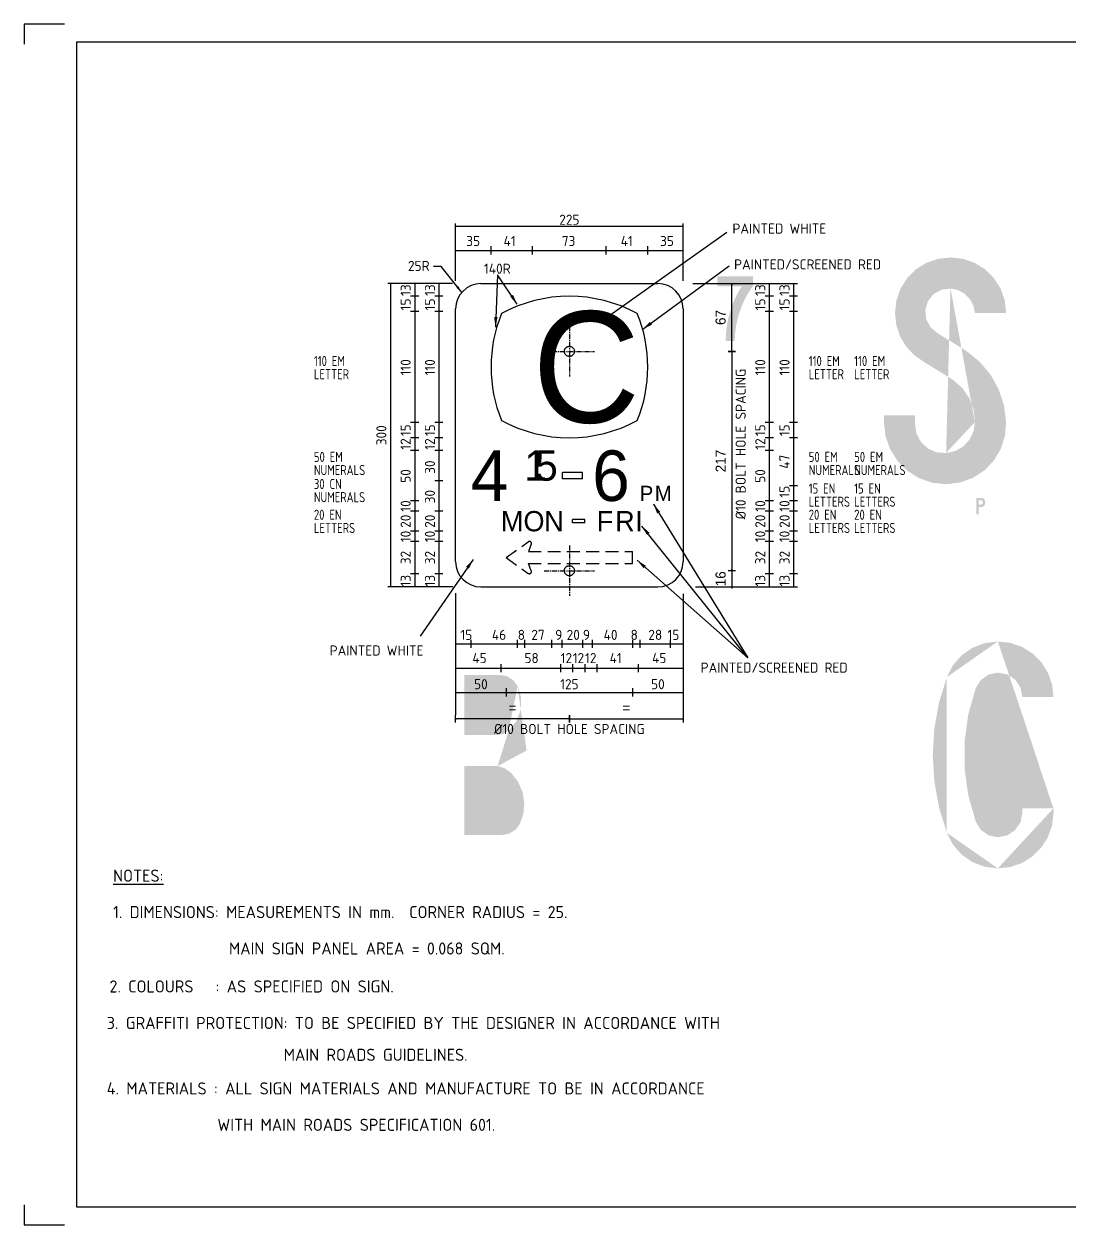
# Model space of a CAD drawing. Extents: x 0 to 1038, y -1303 to 297.
# Drawn here: x 0 to 258.5, y 0 to 297 of the extents above; entities that cross this region are included whole.
import ezdxf
from ezdxf.enums import TextEntityAlignment as Align

# ---------------------------------------------------------------- set-up
doc = ezdxf.new("R2010")
doc.units = 0
for name, pattern in [('CENTER', [2, 1.25, -0.25, 0.25, -0.25]), ('CENTERX2', [101.6, 63.5, -12.7, 12.7, -12.7]), ('HIDDEN', [9.525, 6.35, -3.175])]:
    doc.linetypes.add(name, pattern=pattern)
doc.layers.get('0').update_dxf_attribs({"linetype": 'CONTINUOUS'})
doc.layers.get('DEFPOINTS').update_dxf_attribs({"linetype": 'CONTINUOUS'})
for name, color, linetype in [('CENT25', 1, 'CENTER'), ('GREEN', 84, 'CONTINUOUS'), ('L25', 1, 'CONTINUOUS'), ('L35', 3, 'CONTINUOUS'), ('T25', 1, 'CONTINUOUS'), ('TBLK25', 1, 'CONTINUOUS'), ('TBLK35', 3, 'CONTINUOUS'), ('TBLK50', 7, 'CONTINUOUS'), ('YELLOW', 40, 'CONTINUOUS')]:
    doc.layers.add(name, color=color, linetype=linetype)
doc.styles.add('CSERIES', font='Cseries')
doc.styles.add('DSERIES', font='Dseries')
doc.styles.add('ESERIES', font='Eseries')
doc.styles.add('ISO', font='iso3098b.shx')
doc.dimstyles.new('4', dxfattribs={"dimtxt": 2.5, "dimasz": 0.2, "dimexe": 1.5, "dimexo": 2, "dimgap": 1.5, "dimtad": 1, "dimdec": 0, "dimlfac": 4, "dimrnd": 1, "dimdsep": 46, "dimlunit": 6, "dimtxsty": 'Standard', "dimblk": 'SGNDIM', "dimblk1": 'SGNDIM', "dimblk2": 'SGNDIM', "dimsah": 1, "dimcen": 2.5, "dimse1": 1, "dimse2": 1, "dimadec": 0, "dimazin": 0, "dimtfac": 1, "dimtdec": 4, "dimtix": 1, "dimtmove": 0, "dimatfit": 3, "dimldrblk": 'SGNDIM', "dimfxl": 0, "dimtolj": 1, "dimtzin": 0, "dimarcsym": 0})

# ---------------------------------------------------------------- blocks, each defined once
blk = doc.blocks.new('A3BBLK')
at = {"layer": 'TBLK25'}
for p, q in [((10, 297), (0, 297)), ((0, 297), (0, 292)), ((0, 5), (0, 0)), ((0, 0), (10, 0))]:
    blk.add_line(p, q, dxfattribs=at)
at = {"layer": 'TBLK50'}
for p, q in [((415.5, 292.5), (13, 292.5)), ((13, 292.5), (13, 4.5)), ((13, 4.5), (415.5, 4.5))]:
    blk.add_line(p, q, dxfattribs=at)
blk = doc.blocks.new('A3_IN_VTBLK')
blk.add_blockref('A3BBLK', (0, 0))
at = {"color": 4, "style": 'ISO'}
for tag, p in [('MR_DIRECTORATE', (387.63, 68.74)), ('STREET_NAME', (387.63, 62.22)), ('SUBURB_&_POSTCODE', (387.63, 59.22))]:
    blk.add_attdef(tag, text='', height=1.5, dxfattribs=at).set_placement(p, align=Align.CENTER)
at = {"color": 1, "style": 'ISO'}
blk.add_attdef('MR_BRANCH', text='', height=2, dxfattribs=at).set_placement((387.63, 65.34), align=Align.CENTER)
for tag, p in [('FILE_NUMBER', (374.52, 53.49)), ('DESIGNED_/_DRAWN', (374.52, 48.49)), ('VERIFIED', (374.52, 43.49)), ('APPROVED', (374.52, 38.49))]:
    blk.add_attdef(tag, p, '', height=2, dxfattribs=at)
at = {"layer": 'T25', "style": 'ISO'}
blk.add_attdef('LOCAL_AUTHORITY', (370.48, 16.73), '', height=1.25, dxfattribs=at)
at = {"layer": 'TBLK25', "style": 'ISO'}
for tag, p in [('ROAD_SECTION', (384.5, 29.16)), ('SLK', (384.5, 26.11)), ('CHAINAGE', (384.5, 19.21)), ('DRG_TYPE_03', (360.51, 11.5)), ('DRG_TYPE_02', (360.51, 8.36)), ('DRG_TYPE_01', (360.3, 5.42))]:
    blk.add_attdef(tag, text='', height=1.75, dxfattribs=at).set_placement(p, align=Align.CENTER)
at = {"layer": 'TBLK35', "style": 'ISO', "width": 0.9}
for tag, p in [('ROAD_PROJECT&NUMBER', (384.5, 32.23)), ('DRAWING_DESCRIPTION', (384.5, 22.29))]:
    blk.add_attdef(tag, text='', height=2.5, dxfattribs=at).set_placement(p, align=Align.CENTER)
at = {"layer": 'TBLK50', "style": 'ISO'}
blk.add_attdef('DRG_NUMBER', (372.72, 6.02), '', height=5, dxfattribs=at)
blk = doc.blocks.new('SGNDIM')
for p, q in [((0, 0), (-1, 0)), ((0, 4.5), (0, -4.5))]:
    blk.add_line(p, q)
blk = doc.blocks.new('*D12')
at = {"color": 0, "linetype": 'ByBlock'}
blk.add_line((134.6, 136.68), (106.88, 136.68), dxfattribs=at)
at = {"layer": 'DEFPOINTS', "color": 0, "linetype": 'ByBlock'}
for p in [(106.68, 173.33), (134.8, 173.33), (106.68, 136.68)]:
    blk.add_point(p, dxfattribs=at)
at = {"color": 0, "linetype": 'ByBlock', "xscale": 0.2, "yscale": 0.2, "zscale": 0.2, "rotation": 180}
blk.add_blockref('SGNDIM', (106.68, 136.68), dxfattribs=at)
at = {"color": 0, "linetype": 'ByBlock', "xscale": 0.2, "yscale": 0.2, "zscale": 0.2}
blk.add_blockref('SGNDIM', (134.8, 136.68), dxfattribs=at)
at = {"color": 0, "linetype": 'ByBlock', "insert": (120.74, 139.43), "char_height": 2.5, "attachment_point": 5}
blk.add_mtext('\\A1;=', dxfattribs=at)
blk = doc.blocks.new('*D13')
at = {"color": 0, "linetype": 'ByBlock'}
blk.add_line((135, 136.68), (162.73, 136.68), dxfattribs=at)
at = {"layer": 'DEFPOINTS', "color": 0, "linetype": 'ByBlock'}
for p in [(134.8, 173.33), (162.93, 173.33), (162.93, 136.68)]:
    blk.add_point(p, dxfattribs=at)
at = {"color": 0, "linetype": 'ByBlock', "xscale": 0.2, "yscale": 0.2, "zscale": 0.2, "rotation": 180}
blk.add_blockref('SGNDIM', (134.8, 136.68), dxfattribs=at)
at = {"color": 0, "linetype": 'ByBlock', "xscale": 0.2, "yscale": 0.2, "zscale": 0.2}
blk.add_blockref('SGNDIM', (162.93, 136.68), dxfattribs=at)
at = {"color": 0, "linetype": 'ByBlock', "insert": (148.87, 139.43), "char_height": 2.5, "attachment_point": 5}
blk.add_mtext('\\A1;=', dxfattribs=at)
blk = doc.blocks.new('BLK9')
at = {"layer": 'L35', "style": 'ESERIES'}
for s, p in [('P', (0, 0)), ('M', (3.73, 0))]:
    blk.add_text(s, height=3.75, dxfattribs=at).set_placement(p)
blk = doc.blocks.new('BLK8')
at = {"layer": 'L35', "style": 'CSERIES'}
for s, p in [('1', (0, 0)), ('5', (2.67, 0))]:
    blk.add_text(s, height=7.5, dxfattribs=at).set_placement(p)
blk = doc.blocks.new('BLK7')
at = {"layer": 'L35', "style": 'ESERIES'}
blk.add_text('4', height=12.5, dxfattribs=at).set_placement((0, 0))
blk = doc.blocks.new('A25')
at = {"color": 1, "linetype": 'ByBlock'}
blk.add_solid([(2.5, 0.42), (2.5, -0.42), (0, 0)], dxfattribs=at)
blk = doc.blocks.new('BLK1')
at = {"layer": 'L35', "style": 'DSERIES'}
blk.add_text('C', height=11, dxfattribs=at).set_placement((0, 0))
blk = doc.blocks.new('*D18')
at = {"color": 0, "linetype": 'ByBlock'}
blk.add_line((174.95, 216.25), (174.95, 232.6), dxfattribs=at)
at = {"layer": 'DEFPOINTS', "color": 0, "linetype": 'ByBlock'}
for p in [(134.8, 232.8), (174.95, 232.8), (134.8, 216.05)]:
    blk.add_point(p, dxfattribs=at)
at = {"color": 0, "linetype": 'ByBlock', "xscale": 0.2, "yscale": 0.2, "zscale": 0.2}
for p, rotation in [((174.95, 232.8), 90), ((174.95, 216.05), 270)]:
    blk.add_blockref('SGNDIM', p, dxfattribs=dict(at, rotation=rotation))
at = {"color": 0, "linetype": 'ByBlock', "insert": (172.2, 224.43), "char_height": 2.5, "attachment_point": 5, "rotation": 90}
blk.add_mtext('\\A1;67', dxfattribs=at)
blk = doc.blocks.new('*D19')
at = {"color": 0, "linetype": 'ByBlock'}
blk.add_line((174.95, 215.85), (174.95, 162), dxfattribs=at)
at = {"layer": 'DEFPOINTS', "color": 0, "linetype": 'ByBlock'}
for p in [(134.8, 216.05), (134.8, 161.8), (174.95, 161.8)]:
    blk.add_point(p, dxfattribs=at)
at = {"color": 0, "linetype": 'ByBlock', "xscale": 0.2, "yscale": 0.2, "zscale": 0.2}
for p, rotation in [((174.95, 216.05), 90), ((174.95, 161.8), 270)]:
    blk.add_blockref('SGNDIM', p, dxfattribs=dict(at, rotation=rotation))
at = {"color": 0, "linetype": 'ByBlock', "insert": (172.2, 188.93), "char_height": 2.5, "attachment_point": 5, "rotation": 90}
blk.add_mtext('\\A1;217', dxfattribs=at)
blk = doc.blocks.new('*D20')
at = {"color": 0, "linetype": 'ByBlock'}
for p, q in [((174.95, 162), (174.95, 162.2)), ((174.95, 161.8), (174.95, 157.8)), ((174.95, 157.6), (174.95, 157.4))]:
    blk.add_line(p, q, dxfattribs=at)
at = {"layer": 'DEFPOINTS', "color": 0, "linetype": 'ByBlock'}
for p in [(134.8, 161.8), (134.8, 157.8), (174.95, 157.8)]:
    blk.add_point(p, dxfattribs=at)
at = {"color": 0, "linetype": 'ByBlock', "xscale": 0.2, "yscale": 0.2, "zscale": 0.2}
for p, rotation in [((174.95, 161.8), 270), ((174.95, 157.8), 90)]:
    blk.add_blockref('SGNDIM', p, dxfattribs=dict(at, rotation=rotation))
at = {"color": 0, "linetype": 'ByBlock', "insert": (172.2, 159.8), "char_height": 2.5, "attachment_point": 5, "rotation": 90}
blk.add_mtext('\\A1;16', dxfattribs=at)
blk = doc.blocks.new('CR')
at = {"layer": 'CENT25'}
for p, q in [((0, 6.25), (0, -6.25)), ((-6.25, 0), (6.25, 0))]:
    blk.add_line(p, q, dxfattribs=at)

msp = doc.modelspace()

# ---------------------------------------------------------------- hatches: boundary and pattern name
at = {"layer": 'GREEN'}
h = msp.add_hatch(color=256, dxfattribs=at)
h.paths.add_polyline_path([(222.4, 213.43), (222.43, 213.43)], flags=17)
h.paths.add_polyline_path([(212.53, 200.23), (212.53, 198.58), (212.92, 195.15), (214.05, 191.9), (215.88, 188.97), (218.3, 186.52), (221.24, 184.69), (224.49, 183.55), (227.92, 183.19), (231.29, 183.58), (234.49, 184.74), (237.35, 186.57), (239.72, 189.02), (241.45, 191.96), (242.48, 195.2), (242.76, 198.58), (242.22, 202.76), (240.88, 206.72), (238.85, 210.38), (236.14, 213.56), (232.87, 216.18), (225.73, 220.59), (224.03, 222.06), (222.99, 224.05), (222.79, 226.29), (223.43, 228.45), (224.82, 230.21), (226.78, 231.29), (229.03, 231.6), (230.83, 231.21), (232.48, 230.31), (233.79, 228.99), (234.67, 227.37), (235.06, 225.54), (242.76, 225.54), (242.43, 228.61), (241.42, 231.52), (239.77, 234.12), (237.61, 236.32), (234.98, 237.94), (232.09, 238.94), (229.03, 239.28), (225.96, 238.94), (223.05, 237.94), (220.44, 236.32), (218.25, 234.12), (216.63, 231.52), (215.62, 228.61), (215.29, 225.54), (215.6, 222.6), (216.5, 219.82), (218.02, 217.27), (220, 215.13), (222.43, 213.43), (229.57, 209.04), (231.89, 207.03), (233.64, 204.51), (234.72, 201.65), (235.06, 198.58), (234.72, 196.31), (233.72, 194.22), (232.17, 192.55), (230.16, 191.39), (227.92, 190.9), (225.57, 191.08), (223.43, 192.03), (221.71, 193.63), (220.6, 195.72), (220.24, 198.04), (220.24, 200.23)])
h.paths.add_polyline_path([(225.7, 220.59), (225.73, 220.59)], flags=16)
edge = h.paths.add_edge_path(flags=16)
edge.add_line((227.92, 190.9), (227.89, 190.9))
edge.add_line((235.06, 198.58), (235.03, 198.58))
edge.add_line((229.03, 231.6), (229, 231.6))
h = msp.add_hatch(color=256, dxfattribs=at)
h.paths.add_polyline_path([(222.4, 213.43), (222.43, 213.43)], flags=17)
h.paths.add_polyline_path([(212.53, 200.23), (212.53, 198.58), (212.92, 195.15), (214.05, 191.9), (215.88, 188.97), (218.3, 186.52), (221.24, 184.69), (224.49, 183.55), (227.92, 183.19), (231.29, 183.58), (234.49, 184.74), (237.35, 186.57), (239.72, 189.02), (241.45, 191.96), (242.48, 195.2), (242.76, 198.58), (242.22, 202.76), (240.88, 206.72), (238.85, 210.38), (236.14, 213.56), (232.87, 216.18), (225.73, 220.59), (224.03, 222.06), (222.99, 224.05), (222.79, 226.29), (223.43, 228.45), (224.82, 230.21), (226.78, 231.29), (229.03, 231.6), (230.83, 231.21), (232.48, 230.31), (233.79, 228.99), (234.67, 227.37), (235.06, 225.54), (242.76, 225.54), (242.43, 228.61), (241.42, 231.52), (239.77, 234.12), (237.61, 236.32), (234.98, 237.94), (232.09, 238.94), (229.03, 239.28), (225.96, 238.94), (223.05, 237.94), (220.44, 236.32), (218.25, 234.12), (216.63, 231.52), (215.62, 228.61), (215.29, 225.54), (215.6, 222.6), (216.5, 219.82), (218.02, 217.27), (220, 215.13), (222.43, 213.43), (229.57, 209.04), (231.89, 207.03), (233.64, 204.51), (234.72, 201.65), (235.06, 198.58), (234.72, 196.31), (233.72, 194.22), (232.17, 192.55), (230.16, 191.39), (227.92, 190.9), (225.57, 191.08), (223.43, 192.03), (221.71, 193.63), (220.6, 195.72), (220.24, 198.04), (220.24, 200.23)])
h.paths.add_polyline_path([(225.7, 220.59), (225.73, 220.59)], flags=16)
edge = h.paths.add_edge_path(flags=16)
edge.add_line((227.92, 190.9), (227.89, 190.9))
edge.add_line((235.06, 198.58), (235.03, 198.58))
edge.add_line((229.03, 231.6), (229, 231.6))
h = msp.add_hatch(color=256, dxfattribs=at)
h.paths.add_polyline_path([(254.47, 101.95), (254.44, 101.95)], flags=16)
edge = h.paths.add_edge_path()
edge.add_line((246.76, 103.05), (254.47, 103.05))
edge.add_line((254.47, 103.05), (254.47, 101.95))
edge.add_line((254.13, 98.88), (254.47, 101.95))
edge.add_line((254.13, 98.88), (253.13, 95.97))
edge.add_line((253.13, 95.97), (251.48, 93.36))
edge.add_line((251.48, 93.36), (249.31, 91.17))
edge.add_line((249.31, 91.17), (246.71, 89.52))
edge.add_line((246.71, 89.52), (243.8, 88.52))
edge.add_line((243.8, 88.52), (240.73, 88.18))
edge.add_line((240.73, 88.18), (237.48, 88.59))
edge.add_line((237.48, 88.59), (234.41, 89.75))
edge.add_line((234.41, 89.75), (231.73, 91.61))
edge.add_line((231.73, 91.61), (229.59, 94.08))
edge.add_line((229.59, 94.08), (228.1, 97))
edge.add_line((228.1, 97), (226.17, 103.26))
edge.add_line((226.17, 103.26), (225.01, 109.71))
edge.add_line((225.01, 109.71), (224.62, 116.25))
edge.add_line((224.62, 116.25), (225.01, 122.77))
edge.add_line((225.01, 122.77), (226.17, 129.22))
edge.add_line((226.17, 129.22), (228.1, 135.48))
edge.add_line((228.1, 135.48), (229.59, 138.39))
edge.add_line((229.59, 138.39), (231.73, 140.87))
edge.add_line((231.73, 140.87), (234.41, 142.72))
edge.add_line((234.41, 142.72), (237.48, 143.91))
edge.add_line((237.48, 143.91), (240.73, 144.3))
edge.add_line((240.73, 144.3), (243.8, 143.96))
edge.add_line((243.8, 143.96), (246.71, 142.96))
edge.add_line((246.71, 142.96), (249.31, 141.31))
edge.add_line((249.31, 141.31), (251.48, 139.14))
edge.add_line((251.48, 139.14), (253.13, 136.51))
edge.add_line((253.13, 136.51), (254.13, 133.6))
edge.add_line((254.13, 133.6), (254.47, 130.53))
edge.add_line((254.47, 130.53), (246.76, 130.53))
edge.add_line((246.76, 130.53), (246.32, 132.85))
edge.add_line((246.32, 132.85), (245.01, 134.84))
edge.add_line((245.01, 134.84), (243.05, 136.15))
edge.add_line((243.05, 136.15), (240.73, 136.59))
edge.add_line((240.73, 136.59), (238.41, 136.13))
edge.add_line((238.41, 136.13), (236.48, 134.76))
edge.add_line((236.48, 134.76), (235.24, 132.75))
edge.add_line((235.24, 132.75), (233.41, 126.28))
edge.add_line((233.41, 126.28), (232.48, 119.6))
edge.add_line((232.48, 119.6), (232.48, 112.88))
edge.add_line((232.48, 112.88), (233.41, 106.23))
edge.add_line((233.41, 106.23), (235.24, 99.76))
edge.add_line((235.24, 99.76), (236.48, 97.72))
edge.add_line((236.48, 97.72), (238.41, 96.38))
edge.add_line((238.41, 96.38), (240.73, 95.89))
edge.add_line((240.73, 95.89), (243.05, 96.35))
edge.add_line((243.05, 96.35), (245.01, 97.67))
edge.add_line((245.01, 97.67), (246.32, 99.63))
edge.add_line((246.32, 99.63), (246.76, 101.95))
edge.add_line((246.76, 101.95), (246.76, 103.05))
edge = h.paths.add_edge_path(flags=16)
edge.add_line((254.47, 103.05), (254.44, 103.05))
edge.add_line((240.73, 144.3), (240.7, 144.3))
edge.add_line((228.1, 135.48), (228.07, 135.48))
edge.add_line((228.1, 97), (228.07, 97))
edge.add_line((240.73, 88.18), (240.7, 88.18))
at = {"layer": 'TBLK25', "linetype": 'CENTERX2'}
h = msp.add_hatch(color=256, dxfattribs=at)
h.paths.add_polyline_path([(175.68, 218.57), (175.67, 218.57)], flags=16)
edge = h.paths.add_edge_path()
edge.add_line((175.69, 219.04), (175.68, 218.57))
edge.add_line((173.44, 218.57), (175.68, 218.57))
edge.add_line((173.44, 218.57), (173.45, 219.07))
edge.add_line((173.45, 219.07), (173.47, 219.56))
edge.add_line((173.47, 219.56), (173.49, 220.06))
edge.add_line((173.49, 220.06), (173.52, 220.55))
edge.add_line((173.52, 220.55), (173.57, 221.05))
edge.add_line((173.57, 221.05), (173.63, 221.53))
edge.add_line((173.63, 221.53), (173.69, 222.03))
edge.add_line((173.69, 222.03), (173.77, 222.52))
edge.add_line((173.77, 222.52), (173.85, 223))
edge.add_line((173.85, 223), (173.94, 223.49))
edge.add_line((173.94, 223.49), (174.05, 223.97))
edge.add_line((174.05, 223.97), (174.16, 224.46))
edge.add_line((174.16, 224.46), (174.28, 224.94))
edge.add_line((174.28, 224.94), (174.41, 225.42))
edge.add_line((174.41, 225.42), (174.55, 225.89))
edge.add_line((174.55, 225.89), (174.7, 226.37))
edge.add_line((174.7, 226.37), (174.85, 226.84))
edge.add_line((174.85, 226.84), (175.02, 227.3))
edge.add_line((175.02, 227.3), (175.2, 227.76))
edge.add_line((175.2, 227.76), (175.39, 228.22))
edge.add_line((175.39, 228.22), (175.57, 228.68))
edge.add_line((175.57, 228.68), (175.78, 229.13))
edge.add_line((175.78, 229.13), (175.99, 229.58))
edge.add_line((175.99, 229.58), (176.21, 230.03))
edge.add_line((176.21, 230.03), (176.44, 230.46))
edge.add_line((176.44, 230.46), (176.67, 230.9))
edge.add_line((176.67, 230.9), (176.92, 231.33))
edge.add_line((176.92, 231.33), (177.18, 231.75))
edge.add_line((177.18, 231.75), (177.44, 232.17))
edge.add_line((177.44, 232.17), (171.36, 232.17))
edge.add_line((171.36, 232.17), (171.36, 234.57))
edge.add_line((171.36, 234.57), (180.16, 234.57))
edge.add_line((180.16, 234.57), (180.16, 232.17))
edge.add_line((180.16, 232.17), (179.88, 231.79))
edge.add_line((179.88, 231.79), (179.62, 231.4))
edge.add_line((179.62, 231.4), (179.36, 231.01))
edge.add_line((179.36, 231.01), (179.11, 230.61))
edge.add_line((179.11, 230.61), (178.87, 230.21))
edge.add_line((178.87, 230.21), (178.64, 229.8))
edge.add_line((178.64, 229.8), (178.41, 229.39))
edge.add_line((178.41, 229.39), (178.2, 228.97))
edge.add_line((178.2, 228.97), (177.99, 228.55))
edge.add_line((177.99, 228.55), (177.79, 228.13))
edge.add_line((177.79, 228.13), (177.6, 227.7))
edge.add_line((177.6, 227.7), (177.42, 227.27))
edge.add_line((177.42, 227.27), (177.24, 226.83))
edge.add_line((177.24, 226.83), (177.08, 226.39))
edge.add_line((177.08, 226.39), (176.92, 225.95))
edge.add_line((176.92, 225.95), (176.78, 225.5))
edge.add_line((176.78, 225.5), (176.64, 225.05))
edge.add_line((176.64, 225.05), (176.51, 224.6))
edge.add_line((176.51, 224.6), (176.39, 224.15))
edge.add_line((176.39, 224.15), (176.28, 223.69))
edge.add_line((176.28, 223.69), (176.18, 223.23))
edge.add_line((176.18, 223.23), (176.09, 222.77))
edge.add_line((176.09, 222.77), (176, 222.31))
edge.add_line((176, 222.31), (175.93, 221.85))
edge.add_line((175.93, 221.85), (175.87, 221.38))
edge.add_line((175.87, 221.38), (175.81, 220.92))
edge.add_line((175.81, 220.92), (175.76, 220.45))
edge.add_line((175.76, 220.45), (175.73, 219.98))
edge.add_line((175.73, 219.98), (175.7, 219.51))
edge.add_line((175.7, 219.51), (175.69, 219.04))
edge = h.paths.add_edge_path(flags=16)
edge.add_line((180.16, 232.17), (180.15, 232.17))
edge.add_line((173.44, 218.57), (173.43, 218.57))
h = msp.add_hatch(color=256, dxfattribs=at)
h.paths.add_polyline_path([(236.62, 179.23), (236.55, 179.23)], flags=0)
edge = h.paths.add_edge_path(flags=16)
edge.add_line((235.93, 178.1), (235.93, 179.23))
edge.add_line((235.93, 179.23), (236.62, 179.23))
edge.add_line((236.93, 179.04), (236.62, 179.23))
edge.add_line((236.93, 179.04), (236.99, 178.66))
edge.add_line((236.99, 178.66), (236.93, 178.35))
edge.add_line((236.93, 178.35), (236.62, 178.1))
edge.add_line((236.62, 178.1), (235.93, 178.1))
h.paths.add_polyline_path([(236.55, 179.79), (236.62, 179.79)], flags=16)
edge = h.paths.add_edge_path()
edge.add_line((235.93, 175.78), (235.36, 175.78))
edge.add_line((235.36, 175.78), (235.36, 179.79))
edge.add_line((235.36, 179.79), (236.62, 179.79))
edge.add_line((236.93, 179.73), (236.62, 179.79))
edge.add_line((236.93, 179.73), (237.24, 179.6))
edge.add_line((237.24, 179.6), (237.43, 179.35))
edge.add_line((237.43, 179.35), (237.56, 178.91))
edge.add_line((237.56, 178.91), (237.56, 178.47))
edge.add_line((237.56, 178.47), (237.43, 178.03))
edge.add_line((237.43, 178.03), (237.24, 177.78))
edge.add_line((237.24, 177.78), (236.93, 177.59))
edge.add_line((236.93, 177.59), (236.62, 177.53))
edge.add_line((236.62, 177.53), (235.93, 177.53))
edge.add_line((235.93, 177.53), (235.93, 175.78))
at = {"layer": 'YELLOW'}
h = msp.add_hatch(color=256, dxfattribs=at)
h.paths.add_polyline_path([(117.6, 136.05), (117.62, 136.05)], flags=16)
edge = h.paths.add_edge_path()
edge.add_line((108.83, 136.05), (117.62, 136.05))
edge.add_line((119.4, 135.69), (117.62, 136.05))
edge.add_line((119.4, 135.69), (120.92, 134.73))
edge.add_line((120.92, 134.73), (122.01, 133.29))
edge.add_line((122.01, 133.29), (122.88, 130.43))
edge.add_line((122.88, 130.43), (122.78, 127.41))
edge.add_line((122.78, 127.41), (121.72, 124.6))
edge.add_line((121.72, 124.6), (119.81, 122.28))
edge.add_line((119.81, 122.28), (118.55, 121.51))
edge.add_line((118.55, 121.51), (117.08, 121.2))
edge.add_line((117.08, 121.2), (108.83, 121.2))
edge.add_line((108.83, 121.2), (108.83, 136.05))
h.paths.add_polyline_path([(118.86, 112.93), (117.08, 113.49), (108.83, 113.49), (108.83, 96.46), (118.17, 96.46), (119.94, 96.79), (121.49, 97.75), (122.57, 99.19), (123.45, 101.79), (123.66, 104.52), (123.19, 107.2), (122.06, 109.71), (120.36, 111.84)])
edge = h.paths.add_edge_path()
edge.add_line((124.22, 117.33), (124.2, 117.33))
edge.add_line((117.08, 113.49), (117.06, 113.49))
edge.add_line((119.81, 122.28), (119.79, 122.28))
edge.add_line((122.01, 133.29), (121.98, 133.29))

# ---------------------------------------------------------------- linework, layer by layer
at = {"layer": 'L25'}
for p, q in [((110.43, 144.71), (110.43, 142.71)), ((121.93, 144.71), (121.93, 142.71)), ((123.68, 144.71), (123.68, 142.71)), ((130.35, 144.71), (130.35, 142.71)), ((132.91, 144.71), (132.91, 142.71)), ((138.06, 144.71), (138.06, 142.71)), ((140.44, 144.71), (140.44, 142.71)), ((150.44, 144.71), (150.44, 142.71)), ((152.19, 144.71), (152.19, 142.71)), ((159.72, 144.71), (159.72, 142.71)), ((159.72, 144.71), (159.72, 142.71)), ((117.87, 138.71), (117.87, 136.71)), ((132.58, 138.71), (132.58, 136.71)), ((135.58, 138.71), (135.58, 136.71)), ((138.58, 138.71), (138.58, 136.71)), ((141.56, 138.71), (141.56, 136.71)), ((151.83, 138.71), (151.83, 136.71))]:
    msp.add_line(p, q, dxfattribs=at)
at = {"layer": 'L25', "linetype": 'CENTERX2'}
for centre in [(134.8, 216.05), (134.8, 161.8)]:
    msp.add_circle(centre, 1.25, dxfattribs=at)
at = {"layer": 'L35'}
for p, q in [((112.93, 232.8), (156.68, 232.8)), ((106.68, 164.05), (106.68, 226.55)), ((162.93, 226.55), (162.93, 164.05)), ((138.06, 186.1), (133.06, 186.1)), ((133.06, 184.5), (133.06, 186.1)), ((138.06, 184.5), (133.06, 184.5)), ((138.06, 184.5), (138.06, 186.1)), ((135.58, 173.65), (135.58, 174.45)), ((138.58, 174.45), (135.58, 174.45)), ((138.58, 173.65), (135.58, 173.65)), ((138.58, 173.65), (138.58, 174.45)), ((112.93, 157.8), (156.68, 157.8))]:
    msp.add_line(p, q, dxfattribs=at)
at = {"layer": 'L35', "linetype": 'HIDDEN', "ltscale": 0.5}
for p, q in [((119.18, 165.05), (124.64, 168.96)), ((125.39, 168.37), (124.68, 166.55)), ((124.68, 166.55), (150.43, 166.55)), ((150.43, 163.55), (150.43, 166.55)), ((119.18, 165.05), (124.64, 161.15)), ((125.39, 161.74), (124.68, 163.55)), ((124.68, 163.55), (150.43, 163.55))]:
    msp.add_line(p, q, dxfattribs=at)
at = {"layer": 'L35'}
for centre, radius, start, end in [((112.93, 226.55), 6.25, 90, 180), ((156.68, 226.55), 6.25, 0, 90), ((134.8, 194.68), 35, 61.3419, 118.6581), ((150.43, 212.18), 35, 157.8213, 202.1787), ((119.18, 212.18), 35, 337.8213, 22.1787), ((134.8, 229.68), 35, 241.3419, 298.6581), ((112.93, 164.05), 6.25, 180, 270), ((156.68, 164.05), 6.25, 270, 0)]:
    msp.add_arc(centre, radius, start, end, dxfattribs=at)
at = {"layer": 'L35', "linetype": 'HIDDEN', "ltscale": 0.5}
for centre, start, end in [((124.93, 168.55), 338.5117, 125.5884), ((124.93, 161.55), 234.4116, 21.4883)]:
    msp.add_arc(centre, 0.5, start, end, dxfattribs=at)
at = {"layer": 'T25'}
for p, q in [((106.68, 233.5), (106.68, 247.66)), ((106.68, 247.03), (162.93, 247.03)), ((162.93, 233.5), (162.93, 247.66)), ((142.27, 223.15), (173.71, 245.51)), ((106.68, 241.03), (162.93, 241.03)), ((115.43, 240.03), (115.43, 242.03)), ((125.68, 240.03), (125.68, 242.03)), ((143.93, 240.03), (143.93, 242.03)), ((154.18, 240.03), (154.18, 242.03)), ((103.1, 237.05), (101.23, 237.05)), ((108.28, 230.51), (103.1, 237.05)), ((117.02, 234.95), (116.53, 222.04)), ((121.91, 227.72), (117.02, 234.95)), ((152.93, 221.51), (174.29, 237.22)), ((105.88, 232.8), (89.94, 232.8)), ((90.56, 232.8), (90.56, 157.8)), ((96.56, 232.8), (96.56, 157.8)), ((102.56, 232.8), (102.56, 157.8)), ((165.29, 232.8), (191.16, 232.8)), ((184.22, 232.8), (184.22, 157.8)), ((190.22, 232.8), (190.22, 157.8)), ((97.56, 229.68), (95.56, 229.68)), ((103.56, 229.68), (101.56, 229.68)), ((185.22, 229.68), (183.22, 229.68)), ((191.22, 229.68), (189.22, 229.68)), ((97.56, 225.93), (95.56, 225.93)), ((103.56, 225.93), (101.56, 225.93)), ((185.22, 225.93), (183.22, 225.93)), ((191.22, 225.93), (189.22, 225.93)), ((97.56, 198.43), (95.56, 198.43)), ((103.56, 198.43), (101.56, 198.43)), ((185.22, 198.43), (183.22, 198.43)), ((191.22, 198.43), (189.22, 198.43)), ((97.56, 194.68), (95.56, 194.68)), ((103.56, 194.68), (101.56, 194.68)), ((185.22, 194.68), (183.22, 194.68)), ((191.22, 194.68), (189.22, 194.68)), ((97.56, 191.55), (95.56, 191.55)), ((103.56, 191.55), (101.56, 191.55)), ((185.22, 191.55), (183.22, 191.55)), ((103.56, 184.05), (101.56, 184.05)), ((191.22, 182.8), (189.22, 182.8)), ((97.56, 179.05), (95.56, 179.05)), ((155.57, 178.29), (178.94, 140.22)), ((155.57, 178.29), (178.94, 140.22)), ((185.22, 179.05), (183.22, 179.05)), ((191.22, 179.05), (189.22, 179.05)), ((97.56, 176.55), (95.56, 176.55)), ((103.56, 176.55), (101.56, 176.55)), ((185.22, 176.55), (183.22, 176.55)), ((191.22, 176.55), (189.22, 176.55)), ((178.94, 140.22), (152.74, 172.85)), ((178.94, 140.22), (152.74, 172.85)), ((97.56, 171.55), (95.56, 171.55)), ((103.56, 171.55), (101.56, 171.55)), ((185.22, 171.55), (183.22, 171.55)), ((191.22, 171.55), (189.22, 171.55)), ((97.56, 169.05), (95.56, 169.05)), ((103.56, 169.05), (101.56, 169.05)), ((185.22, 169.05), (183.22, 169.05)), ((191.22, 169.05), (189.22, 169.05)), ((111.03, 164.59), (97.93, 145.65)), ((111.03, 164.59), (97.93, 145.65)), ((178.94, 140.22), (151.54, 164.39)), ((178.94, 140.22), (151.54, 164.39)), ((97.56, 161.05), (95.56, 161.05)), ((103.56, 161.05), (101.56, 161.05)), ((103.56, 161.05), (101.56, 161.05)), ((185.22, 161.05), (183.22, 161.05)), ((191.22, 161.05), (189.22, 161.05)), ((106.01, 157.8), (89.94, 157.8)), ((105.9, 157.8), (98.62, 157.8)), ((165.98, 157.8), (191.16, 157.8)), ((106.68, 156.28), (106.68, 126.05)), ((106.68, 156.28), (106.68, 130.72)), ((162.93, 156.06), (162.93, 126.05)), ((162.93, 156.06), (162.93, 130.72)), ((106.68, 143.71), (162.93, 143.71)), ((106.68, 137.71), (162.93, 137.71)), ((106.68, 131.72), (162.93, 131.72)), ((119.18, 132.72), (119.18, 130.72)), ((150.43, 132.72), (150.43, 130.72))]:
    msp.add_line(p, q, dxfattribs=at)
msp.add_solid([(107.35, 232.17), (106.86, 231.78), (108.28, 230.51)], dxfattribs=at)

# ---------------------------------------------------------------- block references
at = {"layer": 'L25'}
msp.add_blockref('A3_IN_VTBLK', (0, 0), dxfattribs=at)
at = {"layer": 'L25', "linetype": 'CENTERX2'}
for p in [(134.8, 216.05), (134.8, 161.8)]:
    msp.add_blockref('CR', p, dxfattribs=at)
at = {"layer": 'L35'}
for p, rotation in [((121.91, 227.72), 124.0585159156431), ((116.53, 222.04), 87.82971474835841), ((142.27, 223.15), 35.4205092344861), ((152.93, 221.51), 36.33451841535463), ((155.57, 178.29), 301.5518828414075), ((152.74, 172.85), 308.7592003398485), ((111.03, 164.59), 235.3238728823367), ((151.54, 164.39), 318.589782199106)]:
    msp.add_blockref('A25', p, dxfattribs=dict(at, rotation=rotation))
at = {"layer": 'L35', "xscale": 2.5, "yscale": 2.5, "zscale": 2.5}
msp.add_blockref('BLK1', (125.68, 198.43), dxfattribs=at)
at = {"layer": 'L35'}
for name, p in [('BLK7', (110.43, 179.05)), ('BLK8', (123.68, 184.05)), ('BLK9', (152.19, 179.05))]:
    msp.add_blockref(name, p, dxfattribs=at)

# ---------------------------------------------------------------- texts
at = {"layer": 'L25', "style": 'ISO'}
for s, p in [('15', (109.33, 144.69)), ('46', (117.42, 144.69)), ('8', (122.93, 144.69)), ('27', (127.05, 144.69)), ('9', (132.17, 144.69)), ('20', (135.76, 144.69)), ('9', (139.02, 144.69)), ('40', (144.99, 144.69)), ('8', (150.83, 144.69)), ('28', (156.03, 144.69)), ('15', (160.53, 144.69)), ('45', (112.59, 138.94)), ('58', (125.46, 138.94)), ('12', (134.06, 138.94)), ('12', (137.04, 138.94)), ('12', (140.08, 138.94)), ('41', (146.24, 138.94)), ('45', (157.01, 138.94))]:
    msp.add_text(s, height=2.5, dxfattribs=at).set_placement(p, align=Align.CENTER)
at = {"layer": 'L35', "style": 'ESERIES'}
for s, height, p in [('6', 12.5, (140.44, 179.05)), ('M', 5, (117.87, 171.55)), ('O', 5, (123.45, 171.55)), ('N', 5, (128.58, 171.55)), ('F', 5, (141.56, 171.55)), ('R', 5, (146.11, 171.55)), ('I', 5, (151.08, 171.55))]:
    msp.add_text(s, height=height, dxfattribs=at).set_placement(p)
at = {"layer": 'T25', "color": 1, "style": 'ISO'}
for s, p in [('225', (134.8, 248.6)), ('50', (112.93, 133.74)), ('125', (134.8, 133.74)), ('50', (156.68, 133.74)), ('%%c10 BOLT HOLE SPACING', (134.8, 122.66))]:
    msp.add_text(s, height=2.5, dxfattribs=at).set_placement(p, align=Align.MIDDLE_CENTER)
at = {"layer": 'T25', "style": 'ISO'}
for s, p in [('PAINTED WHITE', (175.11, 245.16)), ('PAINTED WHITE', (175.11, 245.16)), ('35', (109.32, 242.09)), ('41', (118.53, 242.09)), ('73', (132.93, 242.09)), ('41', (147.5, 242.09)), ('35', (157.21, 242.09)), ('140R', (113.7, 235.24)), ('PAINTED/SCREENED RED', (175.52, 236.3)), ('PAINTED/SCREENED RED', (175.52, 236.3)), ('PAINTED WHITE', (75.56, 140.82)), ('PAINTED WHITE', (75.56, 140.82)), ('PAINTED/SCREENED RED', (167.25, 136.59)), ('PAINTED/SCREENED RED', (167.25, 136.59))]:
    msp.add_text(s, height=2.5, dxfattribs=at).set_placement(p)
at = {"layer": 'T25', "color": 1, "style": 'ISO'}
msp.add_text('25R', height=2.5, dxfattribs=at).set_placement((100.24, 237.18), align=Align.MIDDLE_RIGHT)
for s, p in [('13', (94.33, 231.19)), ('13', (100.33, 231.19)), ('13', (181.98, 231.19)), ('13', (187.98, 231.19)), ('15', (94.33, 227.66)), ('15', (100.33, 227.66)), ('15', (181.98, 227.66)), ('15', (187.98, 227.66)), ('110', (94.33, 212.1)), ('110', (100.33, 212.1)), ('110', (181.98, 212.1)), ('110', (187.98, 212.1)), ('%%C10 BOLT HOLE SPACING', (177.15, 193.13)), ('300', (88.33, 195.3)), ('15', (94.33, 196.54)), ('15', (100.33, 196.54)), ('15', (181.98, 196.54)), ('15', (187.98, 196.54)), ('12', (94.33, 193.13)), ('12', (100.33, 193.13)), ('12', (181.98, 193.13)), ('47', (187.98, 188.76)), ('30', (100.33, 187.42)), ('50', (94.33, 185.23)), ('50', (181.98, 185.23)), ('30', (100.33, 180.12)), ('15', (187.98, 181.34)), ('10', (94.33, 177.81)), ('10', (181.98, 177.81)), ('10', (187.98, 177.81)), ('20', (94.33, 174.04)), ('20', (100.33, 174.04)), ('20', (181.98, 174.04)), ('20', (187.98, 174.04)), ('10', (94.33, 170.27)), ('10', (100.33, 170.27)), ('10', (181.98, 170.27)), ('10', (187.98, 170.27)), ('32', (94.33, 165.05)), ('32', (100.33, 165.05)), ('32', (181.98, 165.05)), ('32', (187.98, 165.05)), ('13', (94.33, 159.33)), ('13', (100.33, 159.33)), ('13', (181.98, 159.33)), ('13', (187.98, 159.33))]:
    msp.add_text(s, height=2.5, rotation=90, dxfattribs=at).set_placement(p, align=Align.MIDDLE_CENTER)
at = {"layer": 'T25', "style": 'ISO', "width": 0.8}
for s, p in [('110 EM', (71.65, 212.41)), ('110 EM', (193.97, 212.41)), ('110 EM', (205.2, 212.41)), ('LETTER', (71.65, 209.15)), ('LETTER', (193.97, 209.15)), ('LETTER', (205.2, 209.15)), ('50 EM', (71.65, 188.7)), ('50 EM', (193.97, 188.7)), ('50 EM', (205.2, 188.7)), ('NUMERALS', (71.65, 185.44)), ('NUMERALS', (193.97, 185.44)), ('NUMERALS', (205.2, 185.44)), ('30 CN', (71.65, 182)), ('NUMERALS', (71.65, 178.74)), ('15 EN', (193.97, 180.88)), ('15 EN', (205.2, 180.88)), ('LETTERS', (193.97, 177.62)), ('LETTERS', (205.2, 177.62)), ('20 EN', (71.65, 174.39)), ('20 EN', (193.97, 174.39)), ('20 EN', (205.2, 174.39)), ('LETTERS', (71.65, 171.13)), ('LETTERS', (193.97, 171.13)), ('LETTERS', (205.2, 171.13))]:
    msp.add_text(s, height=2.5, dxfattribs=at).set_placement(p)
at = {"layer": 'T25', "color": 3, "style": 'ISO'}
for s, p in [('%%UNOTES:', (22.02, 84.88)), ('1. DIMENSIONS: MEASUREMENTS IN mm.  CORNER RADIUS = 25. ', (22.02, 75.88)), ('MAIN SIGN PANEL AREA = 0.068 SQM.', (50.65, 66.88)), ('2. COLOURS   : AS SPECIFIED ON SIGN.', (21.13, 57.49)), ('3. GRAFFITI PROTECTION: TO BE SPECIFIED BY THE DESIGNER IN ACCORDANCE WITH', (20.47, 48.46)), ('                        MAIN ROADS GUIDELINES.', (20.47, 40.59)), ('4. MATERIALS : ALL SIGN MATERIALS AND MANUFACTURE TO BE IN ACCORDANCE ', (20.47, 32.27)), ('               WITH MAIN ROADS SPECIFICATION 601.', (20.47, 23.27))]:
    msp.add_text(s, height=3, dxfattribs=at).set_placement(p)

# ---------------------------------------------------------------- dimensions: what is measured, and where the dimension line sits
at = {"layer": 'L25', "linetype": 'CENTERX2'}
for base, p1, p2, picture, middle in [((174.95, 232.8), (134.8, 216.05), (134.8, 232.8), '*D18', (172.2, 224.43)), ((174.95, 161.8), (134.8, 216.05), (134.8, 161.8), '*D19', (172.2, 188.93)), ((174.95, 157.8), (134.8, 161.8), (134.8, 157.8), '*D20', (172.2, 159.8))]:
    dim = msp.add_linear_dim(base=base, p1=p1, p2=p2, angle=90, dimstyle='4', dxfattribs=at)
    dim.commit()
    dim.dimension.update_dxf_attribs({"geometry": picture, "text_midpoint": middle})
for base, p2, picture, middle in [((106.68, 125.15), (106.68, 161.8), '*D12', (120.74, 127.9)), ((162.93, 125.15), (162.93, 161.8), '*D13', (148.87, 127.9))]:
    dim = msp.add_linear_dim(base=base, p1=(134.8, 161.8), p2=p2, text='=', dimstyle='4', dxfattribs=at)
    dim.commit()
    dim.dimension.update_dxf_attribs({"geometry": picture, "text_midpoint": middle, "insert": (0, -11.53)})

doc.saveas('drawing.dxf')
